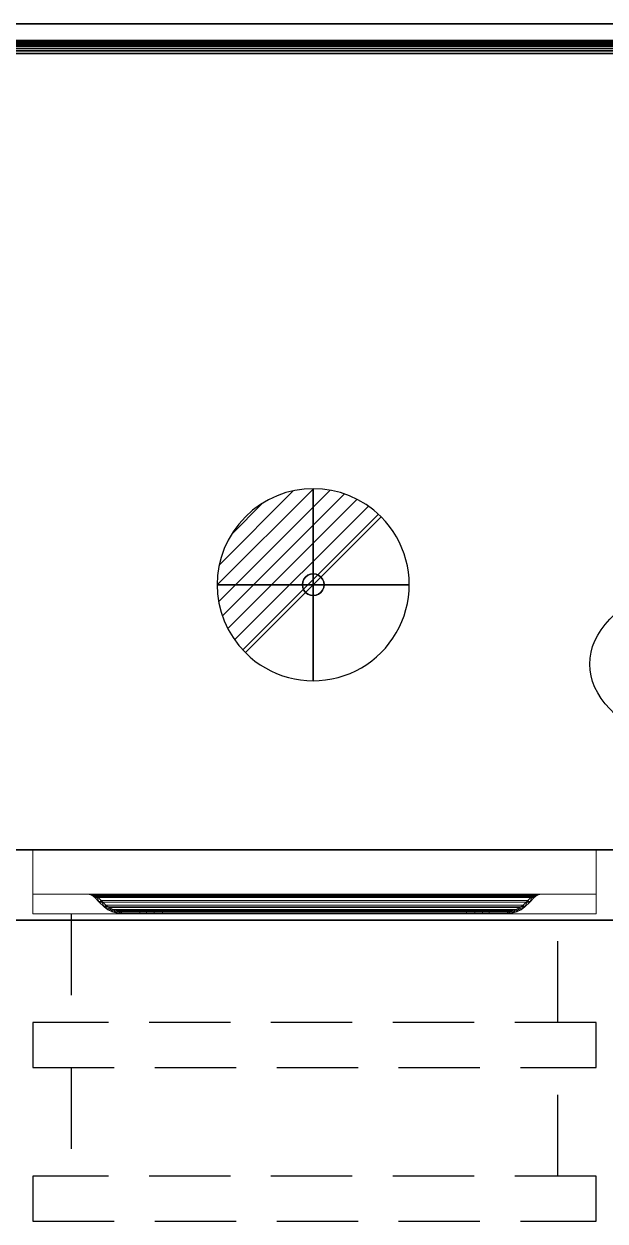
# Model space of a CAD drawing. Header units: millimetres. Extents: x -1 to 1800, y -1098 to 1.
# Drawn here: x 857 to 1311, y -935 to 0 of the extents above; entities that cross this region are included whole.
import ezdxf

# ---------------------------------------------------------------- set-up
doc = ezdxf.new("R2010")
doc.units = ezdxf.units.MM
doc.linetypes.add('NASCOSTA', pattern=[9.525, 6.35, -3.175])
for name, color, linetype in [('IQ_200_2D', 1, 'Continuous'), ('IQ_200_3D', 1, 'Continuous'), ('IQ_204_2D', 7, 'Continuous'), ('IQ_204_3D', 7, 'Continuous'), ('IQ_CON_DRAIN_INT', 7, 'Continuous')]:
    doc.layers.add(name, color=color, linetype=linetype)

# ---------------------------------------------------------------- blocks, each defined once
blk = doc.blocks.new('hpp_half_2d')
at = {"layer": 'IQ_204_2D', "linetype": 'NASCOSTA', "ltscale": 10}
for p, q in [((30, 0), (30, -85)), ((410, -85), (410, 0)), ((0, -85), (0, -120)), ((440, -85), (0, -85)), ((440, -120), (440, -85)), ((0, -120), (440, -120)), ((30, -120), (30, -205)), ((410, -205), (410, -120)), ((0, -205), (0, -240)), ((440, -205), (0, -205)), ((440, -240), (440, -205)), ((0, -240), (440, -240))]:
    blk.add_line(p, q, dxfattribs=at)
blk = doc.blocks.new('hpp_half_3d')
at = {"layer": 'IQ_200_3D', "lineweight": 9}
mesh = blk.add_polyface(dxfattribs=at)
corners = [(0, -50, 568.83), (0, -34.6, 626.33), (0, -34.6, 675), (0, 0, 675), (0, 0, 366), (0, -50, 366), (0, -50, 249.83), (0, -34.6, 307.33), (0, -34.6, 356), (0, 0, 356), (0, 0, 47), (0, -50, 47)]
mesh.append_faces([[corners[k] for k in face] for face in [(4, 5, 0, 1), (1, 2, 3, 4), (10, 11, 6, 7), (7, 8, 9, 10)]], dxfattribs={"vtx3": -1})
mesh = blk.add_polyface(dxfattribs=at)
corners = [(440, -50, 366), (0, -50, 366), (0, 0, 366), (440, 0, 366)]
mesh.append_faces([[corners[k] for k in face] for face in [(0, 1, 2, 3)]])
mesh = blk.add_polyface(dxfattribs=at)
corners = [(440, 0, 366), (0, 0, 366), (0, 0, 675), (440, 0, 675)]
mesh.append_faces([[corners[k] for k in face] for face in [(0, 1, 2, 3)]])
mesh = blk.add_polyface(dxfattribs=at)
corners = [(440, 0, 675), (0, 0, 675), (0, -34.6, 675), (440, -34.6, 675)]
mesh.append_faces([[corners[k] for k in face] for face in [(0, 1, 2, 3)]])
mesh = blk.add_polyface(dxfattribs=at)
corners = [(440, -50, 47), (0, -50, 47), (0, 0, 47), (440, 0, 47)]
mesh.append_faces([[corners[k] for k in face] for face in [(0, 1, 2, 3)]])
mesh = blk.add_polyface(dxfattribs=at)
corners = [(440, 0, 47), (0, 0, 47), (0, 0, 356), (440, 0, 356)]
mesh.append_faces([[corners[k] for k in face] for face in [(0, 1, 2, 3)]])
mesh = blk.add_polyface(dxfattribs=at)
corners = [(440, 0, 356), (0, 0, 356), (0, -34.6, 356), (440, -34.6, 356)]
mesh.append_faces([[corners[k] for k in face] for face in [(0, 1, 2, 3)]])
mesh = blk.add_polyface(dxfattribs=at)
corners = [(440, -50, 568.83), (440, -50, 366), (440, 0, 366), (440, 0, 675), (440, -34.6, 675), (440, -34.6, 626.33), (440, -50, 249.83), (440, -50, 47), (440, 0, 47), (440, 0, 356), (440, -34.6, 356), (440, -34.6, 307.33)]
mesh.append_faces([[corners[k] for k in face] for face in [(3, 4, 5, 2), (0, 1, 2, 5), (9, 10, 11, 8), (6, 7, 8, 11)]], dxfattribs={"vtx2": -1})
mesh = blk.add_polyface(dxfattribs=at)
corners = [(440, -34.6, 626.33), (440, -34.6, 675), (0, -34.6, 675), (0, -34.6, 626.33), (48.27, -34.6, 656.6), (47.14, -34.6, 657.73), (44.96, -34.6, 659.62), (42.53, -34.6, 661.17), (39.91, -34.6, 662.35), (400.09, -34.6, 662.35), (397.47, -34.6, 661.17), (395.04, -34.6, 659.62), (392.86, -34.6, 657.73), (391.73, -34.6, 656.6)]
mesh.append_faces([[corners[k] for k in face] for face in [(12, 9, 10, 11)]], dxfattribs={"vtx0": -1})
mesh.append_faces([[corners[k] for k in face] for face in [(13, 0, 9, 12)]], dxfattribs={"vtx0": -1, "vtx1": -1, "vtx2": -1})
mesh.append_faces([[corners[k] for k in face] for face in [(8, 3, 4, 5)]], dxfattribs={"vtx0": -1, "vtx1": -1, "vtx3": -1})
mesh.append_faces([[corners[k] for k in face] for face in [(0, 13, 4, 3), (9, 0, 1)]], dxfattribs={"vtx0": -1, "vtx2": -1})
mesh.append_faces([[corners[k] for k in face] for face in [(2, 3, 8)]], dxfattribs={"vtx1": -1, "vtx2": -1})
mesh.append_faces([[corners[k] for k in face] for face in [(1, 2, 8, 9)]], dxfattribs={"vtx1": -1, "vtx3": -1})
mesh.append_faces([[corners[k] for k in face] for face in [(5, 6, 7, 8)]], dxfattribs={"vtx3": -1})
mesh = blk.add_polyface(dxfattribs=at)
corners = [(440, -34.6, 307.33), (440, -34.6, 356), (0, -34.6, 356), (0, -34.6, 307.33), (48.27, -34.6, 337.6), (47.14, -34.6, 338.73), (44.96, -34.6, 340.62), (42.53, -34.6, 342.17), (39.91, -34.6, 343.35), (400.09, -34.6, 343.35), (397.47, -34.6, 342.17), (395.04, -34.6, 340.62), (392.86, -34.6, 338.73), (391.73, -34.6, 337.6)]
mesh.append_faces([[corners[k] for k in face] for face in [(12, 9, 10, 11)]], dxfattribs={"vtx0": -1})
mesh.append_faces([[corners[k] for k in face] for face in [(13, 0, 9, 12)]], dxfattribs={"vtx0": -1, "vtx1": -1, "vtx2": -1})
mesh.append_faces([[corners[k] for k in face] for face in [(8, 3, 4, 5)]], dxfattribs={"vtx0": -1, "vtx1": -1, "vtx3": -1})
mesh.append_faces([[corners[k] for k in face] for face in [(0, 13, 4, 3), (9, 0, 1)]], dxfattribs={"vtx0": -1, "vtx2": -1})
mesh.append_faces([[corners[k] for k in face] for face in [(2, 3, 8)]], dxfattribs={"vtx1": -1, "vtx2": -1})
mesh.append_faces([[corners[k] for k in face] for face in [(1, 2, 8, 9)]], dxfattribs={"vtx1": -1, "vtx3": -1})
mesh.append_faces([[corners[k] for k in face] for face in [(5, 6, 7, 8)]], dxfattribs={"vtx3": -1})
mesh = blk.add_polyface(dxfattribs=at)
corners = [(440, -34.6, 626.33), (0, -34.6, 626.33), (0, -50, 568.83), (440, -50, 568.83)]
mesh.append_faces([[corners[k] for k in face] for face in [(0, 1, 2, 3)]])
mesh = blk.add_polyface(dxfattribs=at)
corners = [(440, -34.6, 307.33), (0, -34.6, 307.33), (0, -50, 249.83), (440, -50, 249.83)]
mesh.append_faces([[corners[k] for k in face] for face in [(0, 1, 2, 3)]])
mesh = blk.add_polyface(dxfattribs=at)
corners = [(48.27, -37.26, 656.6), (391.73, -37.26, 656.6), (392.27, -36.73, 657.14), (392.86, -36.25, 657.73), (394.95, -35.22, 659.55), (397.4, -34.74, 661.13), (400.09, -34.6, 662.35), (39.91, -34.6, 662.35), (42.6, -34.74, 661.13), (45.05, -35.22, 659.55), (47.14, -36.25, 657.73), (47.73, -36.73, 657.14)]
mesh.append_faces([[corners[k] for k in face] for face in [(8, 5, 6, 7)]], dxfattribs={"vtx0": -1})
mesh.append_faces([[corners[k] for k in face] for face in [(9, 4, 5, 8), (4, 9, 10, 3), (11, 2, 3, 10)]], dxfattribs={"vtx0": -1, "vtx2": -1})
mesh.append_faces([[corners[k] for k in face] for face in [(0, 1, 2, 11)]], dxfattribs={"vtx2": -1})
mesh = blk.add_polyface(dxfattribs=at)
corners = [(39.91, -34.6, 662.35), (42.53, -34.6, 661.17), (44.96, -34.6, 659.62), (47.14, -34.6, 657.73), (47.14, -36.25, 657.73), (45.05, -35.22, 659.55), (42.6, -34.74, 661.13), (47.14, -35.09, 657.73), (41, -34.66, 661.86), (41.02, -34.6, 661.85)]
mesh.append_faces([[corners[k] for k in face] for face in [(7, 2, 3)]], dxfattribs={"vtx0": -1})
mesh.append_faces([[corners[k] for k in face] for face in [(5, 2, 7)]], dxfattribs={"vtx0": -1, "vtx1": -1, "vtx2": -1})
mesh.append_faces([[corners[k] for k in face] for face in [(6, 1, 2), (1, 6, 8)]], dxfattribs={"vtx0": -1, "vtx2": -1})
mesh.append_faces([[corners[k] for k in face] for face in [(5, 6, 2), (9, 1, 8)]], dxfattribs={"vtx1": -1, "vtx2": -1})
mesh.append_faces([[corners[k] for k in face] for face in [(8, 0, 9), (7, 4, 5)]], dxfattribs={"vtx2": -1})
mesh = blk.add_polyface(dxfattribs=at)
corners = [(39.91, -34.6, 343.35), (42.53, -34.6, 342.17), (44.96, -34.6, 340.62), (47.14, -34.6, 338.73), (47.14, -36.25, 338.73), (45.05, -35.22, 340.55), (42.6, -34.74, 342.13), (47.14, -35.09, 338.73), (41, -34.66, 342.86), (41.02, -34.6, 342.85)]
mesh.append_faces([[corners[k] for k in face] for face in [(7, 2, 3)]], dxfattribs={"vtx0": -1})
mesh.append_faces([[corners[k] for k in face] for face in [(5, 2, 7)]], dxfattribs={"vtx0": -1, "vtx1": -1, "vtx2": -1})
mesh.append_faces([[corners[k] for k in face] for face in [(6, 1, 2), (1, 6, 8)]], dxfattribs={"vtx0": -1, "vtx2": -1})
mesh.append_faces([[corners[k] for k in face] for face in [(5, 6, 2), (9, 1, 8)]], dxfattribs={"vtx1": -1, "vtx2": -1})
mesh.append_faces([[corners[k] for k in face] for face in [(8, 0, 9), (7, 4, 5)]], dxfattribs={"vtx2": -1})
mesh = blk.add_polyface(dxfattribs=at)
corners = [(48.27, -37.26, 337.6), (391.73, -37.26, 337.6), (392.27, -36.73, 338.14), (392.86, -36.25, 338.73), (394.95, -35.22, 340.55), (397.4, -34.74, 342.13), (400.09, -34.6, 343.35), (39.91, -34.6, 343.35), (42.6, -34.74, 342.13), (45.05, -35.22, 340.55), (47.14, -36.25, 338.73), (47.73, -36.73, 338.14)]
mesh.append_faces([[corners[k] for k in face] for face in [(8, 5, 6, 7)]], dxfattribs={"vtx0": -1})
mesh.append_faces([[corners[k] for k in face] for face in [(9, 4, 5, 8), (4, 9, 10, 3), (11, 2, 3, 10)]], dxfattribs={"vtx0": -1, "vtx2": -1})
mesh.append_faces([[corners[k] for k in face] for face in [(0, 1, 2, 11)]], dxfattribs={"vtx2": -1})
mesh = blk.add_polyface(dxfattribs=at)
corners = [(47.14, -34.6, 657.73), (48.27, -34.6, 656.6), (49.03, -35.21, 655.84), (49.73, -35.89, 655.14), (53.3, -39.59, 651.57), (57, -43.16, 647.87), (59.67, -45.22, 645.2), (62.68, -46.75, 642.19), (65.92, -47.68, 638.95), (69.28, -48, 635.59), (83.58, -48, 621.29), (83.58, -50, 621.29), (69.28, -50, 635.59), (65.55, -49.65, 639.32), (61.95, -48.61, 642.92), (58.6, -46.91, 646.27), (55.64, -44.62, 649.23), (51.89, -41.01, 652.98), (48.27, -37.26, 656.6), (47.73, -36.73, 657.14), (47.14, -36.25, 657.73)]
mesh.append_faces([[corners[k] for k in face] for face in [(13, 8, 12), (15, 6, 14), (7, 14, 6), (18, 3, 17), (2, 19, 1)]], dxfattribs={"vtx0": -1, "vtx1": -1})
mesh.append_faces([[corners[k] for k in face] for face in [(12, 8, 9), (7, 13, 14), (2, 18, 19), (1, 19, 20)]], dxfattribs={"vtx0": -1, "vtx2": -1})
mesh.append_faces([[corners[k] for k in face] for face in [(5, 6, 15), (7, 8, 13), (4, 5, 16), (15, 16, 5), (3, 4, 17), (16, 17, 4), (2, 3, 18)]], dxfattribs={"vtx1": -1, "vtx2": -1})
mesh.append_faces([[corners[k] for k in face] for face in [(10, 11, 12, 9), (20, 0, 1)]], dxfattribs={"vtx2": -1})
mesh = blk.add_polyface(dxfattribs=at)
corners = [(47.14, -34.6, 338.73), (48.27, -34.6, 337.6), (49.03, -35.21, 336.84), (49.73, -35.89, 336.14), (53.3, -39.59, 332.57), (57, -43.16, 328.87), (59.67, -45.22, 326.2), (62.68, -46.75, 323.19), (65.92, -47.68, 319.95), (69.28, -48, 316.59), (83.58, -48, 302.29), (83.58, -50, 302.29), (69.28, -50, 316.59), (65.55, -49.65, 320.32), (61.95, -48.61, 323.92), (58.6, -46.91, 327.27), (55.64, -44.62, 330.23), (51.89, -41.01, 333.98), (48.27, -37.26, 337.6), (47.73, -36.73, 338.14), (47.14, -36.25, 338.73)]
mesh.append_faces([[corners[k] for k in face] for face in [(13, 8, 12), (15, 6, 14), (7, 14, 6), (2, 19, 1)]], dxfattribs={"vtx0": -1, "vtx1": -1})
mesh.append_faces([[corners[k] for k in face] for face in [(12, 8, 9), (7, 13, 14), (3, 17, 18, 2), (2, 18, 19), (1, 19, 20)]], dxfattribs={"vtx0": -1, "vtx2": -1})
mesh.append_faces([[corners[k] for k in face] for face in [(5, 6, 15), (7, 8, 13), (15, 16, 5), (3, 4, 17)]], dxfattribs={"vtx1": -1, "vtx2": -1})
mesh.append_faces([[corners[k] for k in face] for face in [(4, 5, 16, 17)]], dxfattribs={"vtx1": -1, "vtx3": -1})
mesh.append_faces([[corners[k] for k in face] for face in [(10, 11, 12, 9), (20, 0, 1)]], dxfattribs={"vtx2": -1})
mesh = blk.add_polyface(dxfattribs=at)
corners = [(390.27, -35.89, 655.14), (49.73, -35.89, 655.14), (49.03, -35.21, 655.84), (48.27, -34.6, 656.6), (391.73, -34.6, 656.6), (390.97, -35.21, 655.84)]
mesh.append_faces([[corners[k] for k in face] for face in [(0, 1, 2, 5), (3, 4, 5, 2)]], dxfattribs={"vtx2": -1})
mesh = blk.add_polyface(dxfattribs=at)
corners = [(390.27, -35.89, 336.14), (49.73, -35.89, 336.14), (49.03, -35.21, 336.84), (48.27, -34.6, 337.6), (391.73, -34.6, 337.6), (390.97, -35.21, 336.84)]
mesh.append_faces([[corners[k] for k in face] for face in [(0, 1, 2, 5), (3, 4, 5, 2)]], dxfattribs={"vtx2": -1})
mesh = blk.add_polyface(dxfattribs=at)
corners = [(391.73, -37.26, 656.6), (48.27, -37.26, 656.6), (51.89, -41.01, 652.98), (55.64, -44.62, 649.23), (384.36, -44.62, 649.23), (388.11, -41.01, 652.98)]
mesh.append_faces([[corners[k] for k in face] for face in [(0, 1, 2, 5), (3, 4, 5, 2)]], dxfattribs={"vtx2": -1})
mesh = blk.add_polyface(dxfattribs=at)
corners = [(391.73, -37.26, 337.6), (48.27, -37.26, 337.6), (51.89, -41.01, 333.98), (55.64, -44.62, 330.23), (384.36, -44.62, 330.23), (388.11, -41.01, 333.98)]
mesh.append_faces([[corners[k] for k in face] for face in [(0, 1, 2, 5), (3, 4, 5, 2)]], dxfattribs={"vtx2": -1})
mesh = blk.add_polyface(dxfattribs=at)
corners = [(383, -43.16, 647.87), (57, -43.16, 647.87), (53.3, -39.59, 651.57), (49.73, -35.89, 655.14), (390.27, -35.89, 655.14), (386.7, -39.59, 651.57)]
mesh.append_faces([[corners[k] for k in face] for face in [(0, 1, 2, 5), (3, 4, 5, 2)]], dxfattribs={"vtx2": -1})
mesh = blk.add_polyface(dxfattribs=at)
corners = [(383, -43.16, 328.87), (57, -43.16, 328.87), (53.3, -39.59, 332.57), (49.73, -35.89, 336.14), (390.27, -35.89, 336.14), (386.7, -39.59, 332.57)]
mesh.append_faces([[corners[k] for k in face] for face in [(0, 1, 2, 5), (3, 4, 5, 2)]], dxfattribs={"vtx2": -1})
mesh = blk.add_polyface(dxfattribs=at)
corners = [(391.73, -34.6, 656.6), (392.86, -34.6, 657.73), (392.86, -36.25, 657.73), (392.27, -36.73, 657.14), (391.73, -37.26, 656.6), (388.11, -41.01, 652.98), (384.36, -44.62, 649.23), (381.4, -46.91, 646.27), (378.05, -48.61, 642.92), (374.45, -49.65, 639.32), (370.72, -50, 635.59), (356.42, -50, 621.29), (356.42, -48, 621.29), (370.72, -48, 635.59), (374.08, -47.68, 638.95), (377.32, -46.75, 642.19), (380.33, -45.22, 645.2), (383, -43.16, 647.87), (386.7, -39.59, 651.57), (390.27, -35.89, 655.14), (390.97, -35.21, 655.84)]
mesh.append_faces([[corners[k] for k in face] for face in [(17, 7, 16), (3, 0, 2), (0, 3, 20), (18, 6, 17), (7, 17, 6)]], dxfattribs={"vtx0": -1, "vtx1": -1})
mesh.append_faces([[corners[k] for k in face] for face in [(15, 8, 9), (8, 15, 16), (10, 13, 14), (14, 9, 10), (19, 4, 5)]], dxfattribs={"vtx0": -1, "vtx2": -1})
mesh.append_faces([[corners[k] for k in face] for face in [(7, 8, 16), (14, 15, 9), (3, 4, 20), (5, 6, 18), (18, 19, 5), (19, 20, 4)]], dxfattribs={"vtx1": -1, "vtx2": -1})
mesh.append_faces([[corners[k] for k in face] for face in [(0, 1, 2)]], dxfattribs={"vtx2": -1})
mesh.append_faces([[corners[k] for k in face] for face in [(10, 11, 12, 13)]], dxfattribs={"vtx3": -1})
mesh = blk.add_polyface(dxfattribs=at)
corners = [(391.73, -34.6, 337.6), (392.86, -34.6, 338.73), (392.86, -36.25, 338.73), (392.27, -36.73, 338.14), (391.73, -37.26, 337.6), (388.11, -41.01, 333.98), (384.36, -44.62, 330.23), (381.4, -46.91, 327.27), (378.05, -48.61, 323.92), (374.45, -49.65, 320.32), (370.72, -50, 316.59), (356.42, -50, 302.29), (356.42, -48, 302.29), (370.72, -48, 316.59), (374.08, -47.68, 319.95), (377.32, -46.75, 323.19), (380.33, -45.22, 326.2), (383, -43.16, 328.87), (386.7, -39.59, 332.57), (390.27, -35.89, 336.14), (390.97, -35.21, 336.84)]
mesh.append_faces([[corners[k] for k in face] for face in [(17, 7, 16), (3, 0, 2), (0, 3, 20), (7, 17, 6)]], dxfattribs={"vtx0": -1, "vtx1": -1})
mesh.append_faces([[corners[k] for k in face] for face in [(15, 8, 9), (8, 15, 16), (10, 13, 14), (14, 9, 10), (6, 17, 18, 5)]], dxfattribs={"vtx0": -1, "vtx2": -1})
mesh.append_faces([[corners[k] for k in face] for face in [(7, 8, 16), (14, 15, 9), (3, 4, 20), (18, 19, 5)]], dxfattribs={"vtx1": -1, "vtx2": -1})
mesh.append_faces([[corners[k] for k in face] for face in [(4, 5, 19, 20)]], dxfattribs={"vtx1": -1, "vtx3": -1})
mesh.append_faces([[corners[k] for k in face] for face in [(0, 1, 2)]], dxfattribs={"vtx2": -1})
mesh.append_faces([[corners[k] for k in face] for face in [(10, 11, 12, 13)]], dxfattribs={"vtx3": -1})
mesh = blk.add_polyface(dxfattribs=at)
corners = [(392.86, -34.6, 657.73), (395.04, -34.6, 659.62), (397.47, -34.6, 661.17), (400.09, -34.6, 662.35), (397.4, -34.74, 661.13), (394.95, -35.22, 659.55), (392.86, -36.25, 657.73), (399, -34.66, 661.86), (392.86, -35.09, 657.73), (398.98, -34.6, 661.85)]
mesh.append_faces([[corners[k] for k in face] for face in [(1, 8, 0), (8, 5, 6)]], dxfattribs={"vtx0": -1})
mesh.append_faces([[corners[k] for k in face] for face in [(5, 8, 1)]], dxfattribs={"vtx0": -1, "vtx1": -1, "vtx2": -1})
mesh.append_faces([[corners[k] for k in face] for face in [(7, 2, 9)]], dxfattribs={"vtx0": -1, "vtx2": -1})
mesh.append_faces([[corners[k] for k in face] for face in [(1, 2, 4), (7, 4, 2), (4, 5, 1)]], dxfattribs={"vtx1": -1, "vtx2": -1})
mesh.append_faces([[corners[k] for k in face] for face in [(9, 3, 7)]], dxfattribs={"vtx2": -1})
mesh = blk.add_polyface(dxfattribs=at)
corners = [(392.86, -34.6, 338.73), (395.04, -34.6, 340.62), (397.47, -34.6, 342.17), (400.09, -34.6, 343.35), (397.4, -34.74, 342.13), (394.95, -35.22, 340.55), (392.86, -36.25, 338.73), (399, -34.66, 342.86), (392.86, -35.09, 338.73), (398.98, -34.6, 342.85)]
mesh.append_faces([[corners[k] for k in face] for face in [(1, 8, 0), (8, 5, 6)]], dxfattribs={"vtx0": -1})
mesh.append_faces([[corners[k] for k in face] for face in [(5, 8, 1)]], dxfattribs={"vtx0": -1, "vtx1": -1, "vtx2": -1})
mesh.append_faces([[corners[k] for k in face] for face in [(7, 2, 9)]], dxfattribs={"vtx0": -1, "vtx2": -1})
mesh.append_faces([[corners[k] for k in face] for face in [(1, 2, 4), (7, 4, 2), (4, 5, 1)]], dxfattribs={"vtx1": -1, "vtx2": -1})
mesh.append_faces([[corners[k] for k in face] for face in [(9, 3, 7)]], dxfattribs={"vtx2": -1})
mesh = blk.add_polyface(dxfattribs=at)
corners = [(384.36, -44.62, 649.23), (55.64, -44.62, 649.23), (58.6, -46.91, 646.27), (61.95, -48.61, 642.92), (65.55, -49.65, 639.32), (69.28, -50, 635.59), (370.72, -50, 635.59), (374.45, -49.65, 639.32), (378.05, -48.61, 642.92), (381.4, -46.91, 646.27)]
mesh.append_faces([[corners[k] for k in face] for face in [(7, 4, 5, 6)]], dxfattribs={"vtx0": -1})
mesh.append_faces([[corners[k] for k in face] for face in [(9, 2, 3, 8), (4, 7, 8, 3)]], dxfattribs={"vtx0": -1, "vtx2": -1})
mesh.append_faces([[corners[k] for k in face] for face in [(0, 1, 2, 9)]], dxfattribs={"vtx2": -1})
mesh = blk.add_polyface(dxfattribs=at)
corners = [(384.36, -44.62, 330.23), (55.64, -44.62, 330.23), (58.6, -46.91, 327.27), (61.95, -48.61, 323.92), (65.55, -49.65, 320.32), (69.28, -50, 316.59), (370.72, -50, 316.59), (374.45, -49.65, 320.32), (378.05, -48.61, 323.92), (381.4, -46.91, 327.27)]
mesh.append_faces([[corners[k] for k in face] for face in [(7, 4, 5, 6)]], dxfattribs={"vtx0": -1})
mesh.append_faces([[corners[k] for k in face] for face in [(9, 2, 3, 8), (4, 7, 8, 3)]], dxfattribs={"vtx0": -1, "vtx2": -1})
mesh.append_faces([[corners[k] for k in face] for face in [(0, 1, 2, 9)]], dxfattribs={"vtx2": -1})
mesh = blk.add_polyface(dxfattribs=at)
corners = [(370.72, -48, 635.59), (69.28, -48, 635.59), (65.92, -47.68, 638.95), (62.68, -46.75, 642.19), (59.67, -45.22, 645.2), (57, -43.16, 647.87), (383, -43.16, 647.87), (380.33, -45.22, 645.2), (377.32, -46.75, 642.19), (374.08, -47.68, 638.95)]
mesh.append_faces([[corners[k] for k in face] for face in [(2, 9, 0, 1)]], dxfattribs={"vtx0": -1})
mesh.append_faces([[corners[k] for k in face] for face in [(9, 2, 3, 8), (4, 7, 8, 3)]], dxfattribs={"vtx0": -1, "vtx2": -1})
mesh.append_faces([[corners[k] for k in face] for face in [(5, 6, 7, 4)]], dxfattribs={"vtx2": -1})
mesh = blk.add_polyface(dxfattribs=at)
corners = [(370.72, -48, 316.59), (69.28, -48, 316.59), (65.92, -47.68, 319.95), (62.68, -46.75, 323.19), (59.67, -45.22, 326.2), (57, -43.16, 328.87), (383, -43.16, 328.87), (380.33, -45.22, 326.2), (377.32, -46.75, 323.19), (374.08, -47.68, 319.95)]
mesh.append_faces([[corners[k] for k in face] for face in [(2, 9, 0, 1)]], dxfattribs={"vtx0": -1})
mesh.append_faces([[corners[k] for k in face] for face in [(9, 2, 3, 8), (4, 7, 8, 3)]], dxfattribs={"vtx0": -1, "vtx2": -1})
mesh.append_faces([[corners[k] for k in face] for face in [(5, 6, 7, 4)]], dxfattribs={"vtx2": -1})
mesh = blk.add_polyface(dxfattribs=at)
corners = [(440, -50, 568.83), (0, -50, 568.83), (0, -50, 366), (440, -50, 366)]
mesh.append_faces([[corners[k] for k in face] for face in [(0, 1, 2, 3)]])
mesh = blk.add_polyface(dxfattribs=at)
corners = [(440, -50, 249.83), (0, -50, 249.83), (0, -50, 47), (440, -50, 47)]
mesh.append_faces([[corners[k] for k in face] for face in [(0, 1, 2, 3)]])
mesh = blk.add_polyface(dxfattribs=at)
corners = [(338.74, -48, 613.97), (101.26, -48, 613.97), (94.79, -48, 614.82), (88.76, -48, 617.32), (83.58, -48, 621.29), (69.28, -48, 635.59), (370.72, -48, 635.59), (356.42, -48, 621.29), (351.24, -48, 617.32), (345.21, -48, 614.82)]
mesh.append_faces([[corners[k] for k in face] for face in [(4, 2, 3)]], dxfattribs={"vtx0": -1})
mesh.append_faces([[corners[k] for k in face] for face in [(1, 5, 0)]], dxfattribs={"vtx0": -1, "vtx1": -1})
mesh.append_faces([[corners[k] for k in face] for face in [(6, 7, 0, 5)]], dxfattribs={"vtx1": -1, "vtx2": -1})
mesh.append_faces([[corners[k] for k in face] for face in [(1, 2, 4, 5)]], dxfattribs={"vtx1": -1, "vtx3": -1})
mesh.append_faces([[corners[k] for k in face] for face in [(8, 9, 0, 7)]], dxfattribs={"vtx2": -1})
mesh = blk.add_polyface(dxfattribs=at)
corners = [(338.74, -48, 294.97), (101.26, -48, 294.97), (94.79, -48, 295.82), (88.76, -48, 298.32), (83.58, -48, 302.29), (69.28, -48, 316.59), (370.72, -48, 316.59), (356.42, -48, 302.29), (351.24, -48, 298.32), (345.21, -48, 295.82)]
mesh.append_faces([[corners[k] for k in face] for face in [(4, 2, 3)]], dxfattribs={"vtx0": -1})
mesh.append_faces([[corners[k] for k in face] for face in [(1, 5, 0)]], dxfattribs={"vtx0": -1, "vtx1": -1})
mesh.append_faces([[corners[k] for k in face] for face in [(6, 7, 0, 5)]], dxfattribs={"vtx1": -1, "vtx2": -1})
mesh.append_faces([[corners[k] for k in face] for face in [(1, 2, 4, 5)]], dxfattribs={"vtx1": -1, "vtx3": -1})
mesh.append_faces([[corners[k] for k in face] for face in [(8, 9, 0, 7)]], dxfattribs={"vtx2": -1})
mesh = blk.add_polyface(dxfattribs=at)
corners = [(370.72, -50, 635.59), (69.28, -50, 635.59), (83.58, -50, 621.29), (88.76, -50, 617.32), (94.79, -50, 614.82), (101.26, -50, 613.97), (338.74, -50, 613.97), (345.21, -50, 614.82), (351.24, -50, 617.32), (356.42, -50, 621.29)]
mesh.append_faces([[corners[k] for k in face] for face in [(6, 9, 0, 5)]], dxfattribs={"vtx0": -1, "vtx2": -1})
mesh.append_faces([[corners[k] for k in face] for face in [(1, 2, 5, 0)]], dxfattribs={"vtx1": -1, "vtx2": -1})
mesh.append_faces([[corners[k] for k in face] for face in [(7, 8, 9, 6), (3, 4, 5, 2)]], dxfattribs={"vtx2": -1})
mesh = blk.add_polyface(dxfattribs=at)
corners = [(370.72, -50, 316.59), (69.28, -50, 316.59), (83.58, -50, 302.29), (88.76, -50, 298.32), (94.79, -50, 295.82), (101.26, -50, 294.97), (338.74, -50, 294.97), (345.21, -50, 295.82), (351.24, -50, 298.32), (356.42, -50, 302.29)]
mesh.append_faces([[corners[k] for k in face] for face in [(6, 9, 0, 5)]], dxfattribs={"vtx0": -1, "vtx2": -1})
mesh.append_faces([[corners[k] for k in face] for face in [(1, 2, 5, 0)]], dxfattribs={"vtx1": -1, "vtx2": -1})
mesh.append_faces([[corners[k] for k in face] for face in [(7, 8, 9, 6), (3, 4, 5, 2)]], dxfattribs={"vtx2": -1})
mesh = blk.add_polyface(dxfattribs=at)
corners = [(83.58, -50, 621.29), (83.58, -48, 621.29), (88.76, -48, 617.32), (94.79, -48, 614.82), (101.26, -48, 613.97), (101.26, -50, 613.97), (94.79, -50, 614.82), (88.76, -50, 617.32)]
mesh.append_faces([[corners[k] for k in face] for face in [(2, 7, 0, 1)]], dxfattribs={"vtx0": -1})
mesh.append_faces([[corners[k] for k in face] for face in [(3, 6, 7, 2)]], dxfattribs={"vtx0": -1, "vtx2": -1})
mesh.append_faces([[corners[k] for k in face] for face in [(4, 5, 6, 3)]], dxfattribs={"vtx2": -1})
mesh = blk.add_polyface(dxfattribs=at)
corners = [(83.58, -50, 302.29), (83.58, -48, 302.29), (88.76, -48, 298.32), (94.79, -48, 295.82), (101.26, -48, 294.97), (101.26, -50, 294.97), (94.79, -50, 295.82), (88.76, -50, 298.32)]
mesh.append_faces([[corners[k] for k in face] for face in [(2, 7, 0, 1)]], dxfattribs={"vtx0": -1})
mesh.append_faces([[corners[k] for k in face] for face in [(3, 6, 7, 2)]], dxfattribs={"vtx0": -1, "vtx2": -1})
mesh.append_faces([[corners[k] for k in face] for face in [(4, 5, 6, 3)]], dxfattribs={"vtx2": -1})
mesh = blk.add_polyface(dxfattribs=at)
corners = [(338.74, -48, 613.97), (338.74, -50, 613.97), (101.26, -50, 613.97), (101.26, -48, 613.97)]
mesh.append_faces([[corners[k] for k in face] for face in [(0, 1, 2, 3)]])
mesh = blk.add_polyface(dxfattribs=at)
corners = [(338.74, -48, 294.97), (338.74, -50, 294.97), (101.26, -50, 294.97), (101.26, -48, 294.97)]
mesh.append_faces([[corners[k] for k in face] for face in [(0, 1, 2, 3)]])
mesh = blk.add_polyface(dxfattribs=at)
corners = [(356.42, -48, 621.29), (356.42, -50, 621.29), (351.24, -50, 617.32), (345.21, -50, 614.82), (338.74, -50, 613.97), (338.74, -48, 613.97), (345.21, -48, 614.82), (351.24, -48, 617.32)]
mesh.append_faces([[corners[k] for k in face] for face in [(6, 3, 4, 5)]], dxfattribs={"vtx0": -1})
mesh.append_faces([[corners[k] for k in face] for face in [(7, 2, 3, 6)]], dxfattribs={"vtx0": -1, "vtx2": -1})
mesh.append_faces([[corners[k] for k in face] for face in [(0, 1, 2, 7)]], dxfattribs={"vtx2": -1})
mesh = blk.add_polyface(dxfattribs=at)
corners = [(356.42, -48, 302.29), (356.42, -50, 302.29), (351.24, -50, 298.32), (345.21, -50, 295.82), (338.74, -50, 294.97), (338.74, -48, 294.97), (345.21, -48, 295.82), (351.24, -48, 298.32)]
mesh.append_faces([[corners[k] for k in face] for face in [(6, 3, 4, 5)]], dxfattribs={"vtx0": -1})
mesh.append_faces([[corners[k] for k in face] for face in [(7, 2, 3, 6)]], dxfattribs={"vtx0": -1, "vtx2": -1})
mesh.append_faces([[corners[k] for k in face] for face in [(0, 1, 2, 7)]], dxfattribs={"vtx2": -1})
blk = doc.blocks.new('ice_ref')
at = {"layer": 'IQ_204_2D'}
for p, q in [((0, 35), (-19.12, 56.87)), ((0, -60), (0, 60)), ((0, 35), (19.12, 56.87)), ((-30.31, 17.5), (-39.7, 44.99)), ((30.31, 17.5), (39.7, 44.99)), ((-51.96, -30), (51.96, 30)), ((-51.96, 30), (51.96, -30)), ((-30.31, 17.5), (-58.81, 11.88)), ((30.31, 17.5), (58.81, 11.88)), ((-30.31, -17.5), (-58.81, -11.88)), ((-30.31, -17.5), (-39.7, -44.99)), ((30.31, -17.5), (58.81, -11.88)), ((30.31, -17.5), (39.7, -44.99)), ((0, -35), (-19.12, -56.87)), ((0, -35), (19.12, -56.87))]:
    blk.add_line(p, q, dxfattribs=at)
blk.add_ellipse((0, 0), major_axis=(-200, 0), ratio=0.45, dxfattribs=at)
blk = doc.blocks.new('*X1283')
at = {"color": 0}
for p, q in [((313.993, 2209.039), (321.505, 2216.552)), ((314.108, 2207.74), (322.804, 2216.436)), ((314.158, 2210.619), (319.926, 2216.386)), ((314.399, 2206.617), (323.928, 2216.145)), ((314.821, 2205.625), (324.919, 2215.723)), ((315.101, 2212.976), (317.568, 2215.443)), ((315.354, 2204.743), (325.801, 2215.191)), ((315.985, 2203.96), (326.584, 2214.559))]:
    blk.add_line(p, q, dxfattribs=at)
blk = doc.blocks.new('drain')
blk.add_line((-2.121, -2.121), (2.121, 2.121))
at = {"extrusion": (-1, 0, 0)}
blk.add_line((0, 2.121, -2.121), (0, -2.121, 2.121), dxfattribs=at)
at = {"extrusion": (0, -1, 0)}
blk.add_line((-2.121, 0, -2.121), (2.121, 0, 2.121), dxfattribs=at)
for start, end in [(45, 225), (225, 45)]:
    blk.add_arc((0, 0), 3, start, end)
at = {"extrusion": (-1, 0, 0)}
for start, end in [(45, 225), (225, 45)]:
    blk.add_arc((0, 0), 3, start, end, dxfattribs=at)
at = {"extrusion": (0, -1, 0)}
for start, end in [(45, 225), (225, 45)]:
    blk.add_arc((0, 0), 3, start, end, dxfattribs=at)
at = {"xscale": 0.4000000000000909, "yscale": 0.4000000000000909, "zscale": 0.4000000000000909}
blk.add_blockref('*X1283', (-128.597, -883.621), dxfattribs=at)
at = {"extrusion": (-1, 0, 0), "xscale": 0.3999999999999773, "yscale": 0.3999999999999773, "zscale": 0.3999999999999773}
blk.add_blockref('*X1283', (-128.597, -883.621), dxfattribs=at)
at = {"extrusion": (0, -1, 0), "xscale": 0.4000000000000909, "yscale": 0.4000000000000909, "zscale": 0.4000000000000909}
blk.add_blockref('*X1283', (-128.597, -883.621), dxfattribs=at)
blk = doc.blocks.new('iq_con_drain3d')
at = {"layer": 'IQ_204_3D'}
for points, invisible_edges in [([(-8.5, 0, -40), (-8.21, 2.2, -40), (-7.36, 4.25, -40), (-6.01, 6.01, -40)], 8), ([(6.01, 6.01, -40), (7.36, 4.25, -40), (-6.01, -6.01, -40), (-8.5, 0, -40)], 14), ([(-8.5, 0), (-8.21, 2.2), (-8.21, 2.2, -40), (-8.5, 0, -40)], 2), ([(-8.5, 0, -40), (-6.01, -6.01, -40), (-7.36, -4.25, -40), (-8.21, -2.2, -40)], 1), ([(-8.5, 0, -40), (-8.21, -2.2, -40), (-8.21, -2.2), (-8.5, 0)], 2), ([(-7.36, 4.25, -40), (-8.21, 2.2, -40), (-8.21, 2.2), (-7.36, 4.25)], 10), ([(-6.01, 6.01, -40), (-7.36, 4.25, -40), (-7.36, 4.25), (-6.01, 6.01)], 10), ([(0, 8.5, -40), (-6.01, 6.01, -40), (-4.25, 7.36, -40), (-2.2, 8.21, -40)], 1), ([(-4.25, 7.36, -40), (-6.01, 6.01, -40), (-6.01, 6.01), (-4.25, 7.36)], 10), ([(-2.2, 8.21, -40), (-4.25, 7.36, -40), (-4.25, 7.36), (-2.2, 8.21)], 10), ([(0, 8.5, -40), (-2.2, 8.21, -40), (-2.2, 8.21), (0, 8.5)], 10), ([(0, 8.5, -40), (2.2, 8.21, -40), (4.25, 7.36, -40), (6.01, 6.01, -40)], 8), ([(0, 8.5), (2.2, 8.21), (2.2, 8.21, -40), (0, 8.5, -40)], 10), ([(4.25, 7.36, -40), (2.2, 8.21, -40), (2.2, 8.21), (4.25, 7.36)], 10), ([(6.01, 6.01, -40), (4.25, 7.36, -40), (4.25, 7.36), (6.01, 6.01)], 10), ([(7.36, 4.25, -40), (6.01, 6.01, -40), (6.01, 6.01), (7.36, 4.25)], 10), ([(8.5, 0, -40), (6.01, -6.01, -40), (7.36, 4.25, -40), (8.21, 2.2, -40)], 3), ([(8.5, 0, -40), (8.21, -2.2, -40), (7.36, -4.25, -40), (6.01, -6.01, -40)], 8), ([(8.21, 2.2, -40), (7.36, 4.25, -40), (7.36, 4.25), (8.21, 2.2)], 10), ([(8.5, 0, -40), (8.21, 2.2, -40), (8.21, 2.2), (8.5, 0)], 2), ([(8.5, 0), (8.21, -2.2), (8.21, -2.2, -40), (8.5, 0, -40)], 2), ([(-8.21, -2.2, -40), (-7.36, -4.25, -40), (-7.36, -4.25), (-8.21, -2.2)], 10), ([(-7.36, -4.25, -40), (-6.01, -6.01, -40), (-6.01, -6.01), (-7.36, -4.25)], 10), ([(0, -8.5, -40), (-2.2, -8.21, -40), (-4.25, -7.36, -40), (-6.01, -6.01, -40)], 8), ([(-6.01, -6.01, -40), (-4.25, -7.36, -40), (-4.25, -7.36), (-6.01, -6.01)], 10), ([(-4.25, -7.36, -40), (-2.2, -8.21, -40), (-2.2, -8.21), (-4.25, -7.36)], 10), ([(0, -8.5), (-2.2, -8.21), (-2.2, -8.21, -40), (0, -8.5, -40)], 10), ([(4.25, -7.36, -40), (2.2, -8.21, -40), (0, -8.5, -40), (6.01, -6.01, -40)], 4), ([(0, -8.5, -40), (2.2, -8.21, -40), (2.2, -8.21), (0, -8.5)], 10), ([(2.2, -8.21, -40), (4.25, -7.36, -40), (4.25, -7.36), (2.2, -8.21)], 10), ([(4.25, -7.36, -40), (6.01, -6.01, -40), (6.01, -6.01), (4.25, -7.36)], 10), ([(6.01, -6.01, -40), (7.36, -4.25, -40), (7.36, -4.25), (6.01, -6.01)], 10), ([(7.36, -4.25, -40), (8.21, -2.2, -40), (8.21, -2.2), (7.36, -4.25)], 10)]:
    blk.add_3dface(points, dxfattribs=dict(at, invisible_edges=invisible_edges))

msp = doc.modelspace()

# ---------------------------------------------------------------- linework, layer by layer
at = {"layer": 'IQ_200_2D'}
msp.add_line((0, -13), (1799, -13), dxfattribs=at)
msp.add_lwpolyline([(0, 0), (1799, 0), (1799, -700), (0, -700)], close=True, dxfattribs=at)
at = {"layer": 'IQ_200_3D'}
for points in [[(1799, 0, 850), (0, 0, 850), (0, 0, 1000), (1799, 0, 1000)], [(1799, 0, 1000), (0, 0, 1000), (0, -13, 1000), (1799, -13, 1000)], [(1797, -645, 150), (2, -645, 150), (2, 0, 150), (1797, 0, 150)], [(1797, 0, 150), (2, 0, 150), (2, 0, 850), (1797, 0, 850)], [(1799, -700, 900), (0, -700, 900), (0, -700, 850), (1799, -700, 850)]]:
    msp.add_3dface(points, dxfattribs=at)
for points, invisible_edges in [([(27, -645, 198), (2, -645, 198), (2, -645, 150), (1797, -645, 150)], 8), ([(1797, -645, 150), (1797, -645, 198), (1772, -645, 198), (27, -645, 198)], 12), ([(1772, -645, 198), (1772, -645, 850), (27, -645, 850), (27, -645, 198)], 8), ([(1772, -645, 198), (1772, -645, 850), (27, -645, 850), (27, -645, 198)], 4)]:
    msp.add_3dface(points, dxfattribs=dict(at, invisible_edges=invisible_edges))
at = {"layer": 'IQ_204_2D', "linetype": 'NASCOSTA', "ltscale": 10}
msp.add_line((2, -645), (1797, -645), dxfattribs=at)
at = {"layer": 'IQ_204_2D', "color": 7, "linetype": 'NASCOSTA', "ltscale": 10}
msp.add_lwpolyline([(2, 0), (1797, 0), (1797, -645), (2, -645)], close=True, dxfattribs=at)

# ---------------------------------------------------------------- block references
for name, p in [('hpp_half_3d', (864, -645, 150)), ('hpp_half_2d', (864, -695))]:
    msp.add_blockref(name, p)
at = {"layer": 'IQ_204_2D'}
msp.add_blockref('ice_ref', (1499, -500), dxfattribs=at)
at = {"layer": 'IQ_204_3D'}
msp.add_blockref('iq_con_drain3d', (1083, -438, 150), dxfattribs=at)
at = {"layer": 'IQ_CON_DRAIN_INT', "xscale": 25, "yscale": 25, "zscale": 25}
msp.add_blockref('drain', (1083, -438), dxfattribs=at)

# ---------------------------------------------------------------- meshes
at = {"layer": 'IQ_200_3D'}
mesh = msp.add_polyface(dxfattribs=at)
corners = [(0, -13, 1000), (0, -13, 910), (0, -13.19, 908.05), (0, -13.76, 906.17), (0, -14.69, 904.44), (0, -15.93, 902.93), (0, -17.44, 901.69), (0, -19.17, 900.76), (0, -21.05, 900.19), (0, -23, 900), (0, -700, 900), (1799, -13, 1000), (1799, -13, 910), (1799, -13.19, 908.05), (1799, -13.76, 906.17), (1799, -14.69, 904.44), (1799, -15.93, 902.93), (1799, -17.44, 901.69), (1799, -19.17, 900.76), (1799, -21.05, 900.19), (1799, -23, 900), (1799, -700, 900)]
mesh.append_faces([[corners[k] for k in face] for face in [(9, 20, 21, 10)]], dxfattribs={"vtx0": -1})
mesh.append_faces([[corners[k] for k in face] for face in [(1, 12, 13, 2), (2, 13, 14, 3), (3, 14, 15, 4), (4, 15, 16, 5), (5, 16, 17, 6), (6, 17, 18, 7), (7, 18, 19, 8), (8, 19, 20, 9)]], dxfattribs={"vtx0": -1, "vtx2": -1})
mesh.append_faces([[corners[k] for k in face] for face in [(0, 11, 12, 1)]], dxfattribs={"vtx2": -1})

doc.saveas('drawing.dxf')
